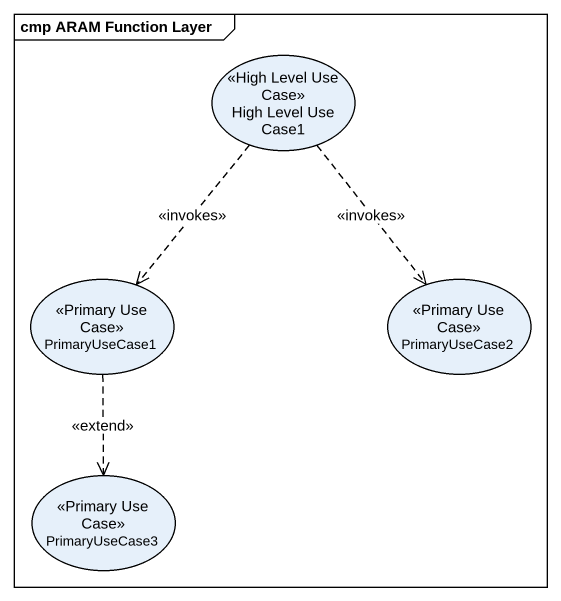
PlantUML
@startuml
mainframe cmp ARAM Function Layer
usecase "High Level Use Case1" as High_Level_Use_Case1 <<High Level Use Case>>
usecase PrimaryUseCase1 <<Primary Use Case>>
usecase PrimaryUseCase2 <<Primary Use Case>>
usecase PrimaryUseCase3 <<Primary Use Case>>
High_Level_Use_Case1 ..> PrimaryUseCase1 : <<invokes>>
High_Level_Use_Case1 ..> PrimaryUseCase2 : <<invokes>>
PrimaryUseCase1 ..> PrimaryUseCase3 : <<extend>>
@enduml
